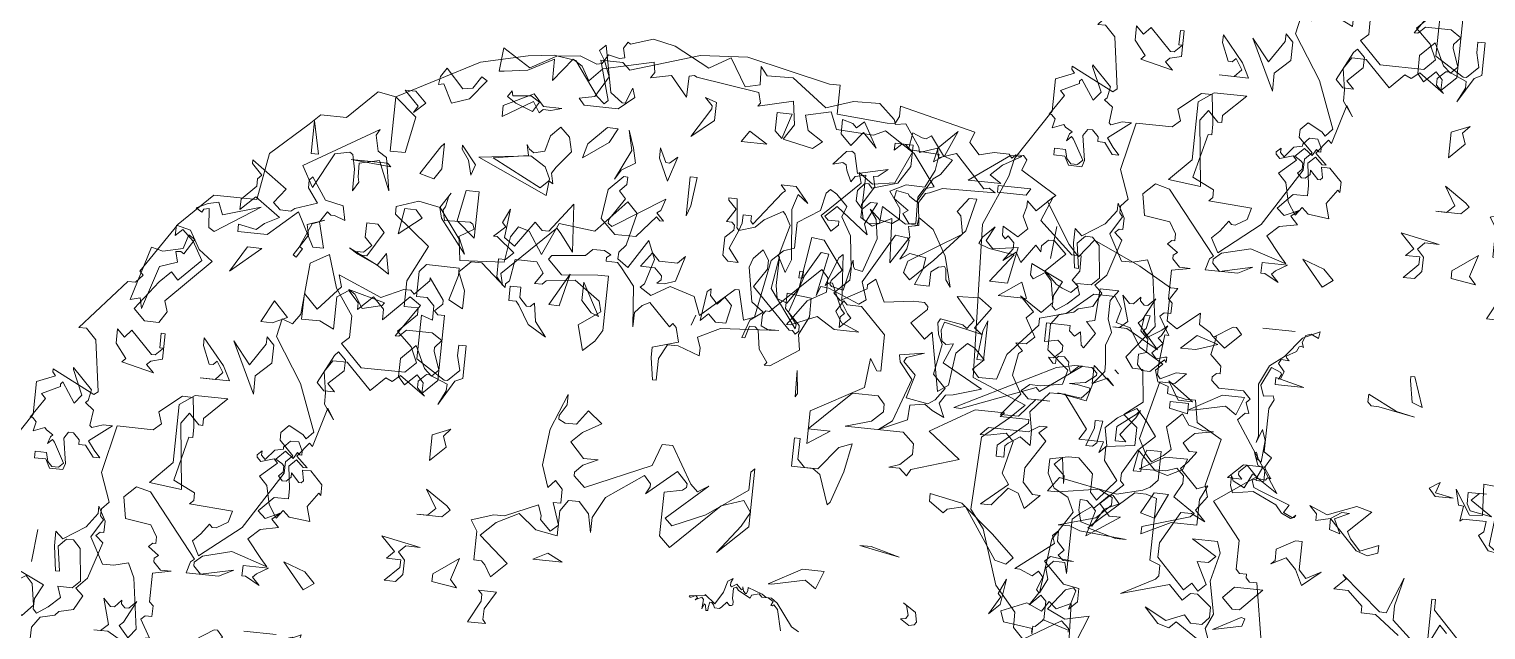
# Model space of a CAD drawing. Header units: metres. Extents: x 329311 to 330425, y 7396637 to 7397287.
# Drawn here: x 329850.777 to 329851.716, y 7397029.148 to 7397029.535 of the extents above; entities that cross this region are included whole.
import ezdxf

# ---------------------------------------------------------------- set-up
doc = ezdxf.new("R2010")
doc.units = ezdxf.units.M
doc.linetypes.add('CACHE2', pattern=[4.7625, 3.175, -1.5875])
doc.layers.get('0').update_dxf_attribs({"lineweight": 18})
doc.layers.add('ARBRE', color=251, linetype='Continuous', lineweight=13)
doc.layers.add('AXES+POTEAUX', color=6, linetype='CACHE2', lineweight=13)
doc.layers.add('VEGETAIS', color=3, linetype='Continuous')
pattern_1 = [(341.96263, (329827.33868, 7397103.38185), (0.0540704, 0.16604302), [0.127, -0.047625]), (71.96263, (329827.33868, 7397103.38185), (-0.16604302, 0.0540704), [0.127, -0.047625])]

# ---------------------------------------------------------------- blocks, each defined once
blk = doc.blocks.new('WMF26', base_point=(0, 0.001))
at = {"color": 85}
blk.add_lwpolyline([(12.424, -3.502), (12.525, -3.604), (12.525, -3.749), (12.736, -3.99), (12.911, -4.514), (13.05, -4.688), (13.02, -5.387), (12.772, -5.598), (12.635, -5.737), (13.158, -5.948), (13.223, -7.418), (13.02, -7.905), (12.984, -8.079), (12.671, -8.567), (12.671, -8.88), (12.496, -8.953), (12.525, -8.989), (12.525, -9.018), (12.111, -8.814), (12.074, -8.844), (12.147, -9.338), (12.248, -9.44), (12.321, -9.44), (11.899, -9.928), (11.827, -9.928), (11.761, -10.001), (11.797, -10.037), (11.477, -10.524), (11.165, -10.838), (10.75, -10.838), (10.678, -11.289), (10.328, -11.61), (10.226, -11.711), (9.979, -11.711), (9.703, -11.987), (9.527, -11.958), (8.756, -12.373), (8.305, -12.482), (8.058, -12.512), (7.846, -12.482), (7.607, -12.162), (7.534, -12.097), (7.498, -12.133), (7.607, -12.512), (7.395, -12.512), (7.323, -12.446), (6.661, -12.657), (6.209, -12.686), (5.402, -12.512), (5.301, -12.512), (5.301, -12.234), (4.812, -12.198), (4.74, -12.198), (4.703, -12.272), (4.703, -12.373), (3.968, -12.198), (4.005, -12.097), (3.903, -11.987), (3.764, -12.025), (3.619, -12.025), (3.59, -11.987), (3.553, -12.025), (3.481, -12.025), (3.445, -11.987), (3.481, -11.885), (3.132, -11.675), (3.204, -11.61), (2.957, -11.223), (2.854, -11.114), (2.717, -11.289), (2.258, -11.085), (1.945, -10.911), (1.873, -10.911), (1.945, -10.802), (1.945, -10.59), (1.843, -10.524), (1.633, -10.699), (1.633, -10.59), (1.523, -10.524), (1.494, -10.488), (1.458, -10.488), (1.494, -10.315), (1.385, -10.212), (1.385, -10.139), (1.422, -10.139), (1.458, -10.103), (1.458, -10.067), (1.385, -10.001), (1.145, -10.001), (1.072, -9.928), (1.108, -9.892), (1.072, -9.789), (1.108, -9.789), (1.175, -9.717), (0.724, -9.055), (0.897, -9.164), (0.934, -9.193), (1.32, -8.917), (1.036, -8.567), (1.036, -8.291), (1, -8.255), (0.934, -8.255), (0.934, -8.218), (0.897, -8.181), (0.825, -8.181), (0.724, -7.621)], dxfattribs=at)
at = {"color": 63}
for points in [[(11.998, -3.612), (11.998, -3.648), (12.071, -3.713), (12.421, -3.502)], [(12.346, -3.576), (12.346, -3.612), (12.624, -3.648), (12.66, -3.749), (12.421, -3.851), (12.274, -3.786), (12.209, -3.888), (12.136, -3.823), (11.998, -3.888), (11.962, -3.124)], [(12.071, -4.761), (12.136, -4.9), (12.274, -4.972), (12.346, -5.11), (12.346, -5.249), (12.173, -5.286), (12.071, -5.286), (11.925, -5.147), (11.925, -4.972), (11.859, -4.9), (11.685, -5.11), (11.823, -5.286), (11.823, -5.423), (11.547, -5.459), (11.547, -5.634), (11.685, -5.744), (11.511, -5.882), (11.547, -6.195), (11.648, -6.195), (11.722, -6.297), (11.474, -6.617), (11.547, -7.104), (11.612, -7.243), (11.75, -7.206), (11.859, -7.206), (11.998, -7.454), (11.895, -7.628), (11.925, -7.664), (11.925, -7.73), (11.859, -7.803), (11.962, -8.079), (11.859, -8.538), (11.511, -8.538), (11.438, -8.603), (11.474, -8.713), (11.263, -8.887), (11.161, -8.887), (11.125, -8.603), (11.125, -8.502), (11.161, -8.502), (11.263, -8.079), (11.052, -7.978), (11.052, -7.905), (11.088, -7.868), (10.673, -7.84), (10.703, -7.73), (10.812, -7.664), (10.848, -7.664), (10.877, -7.694), (10.95, -7.592), (11.023, -7.519), (10.95, -7.381), (10.564, -7.694), (10.216, -8.255), (10.216, -8.363), (10.15, -8.429), (10.288, -8.567), (10.288, -8.641), (10.216, -8.713), (10.077, -8.641), (10.04, -8.603), (9.974, -8.677), (10.15, -9.128), (10.426, -9.55), (10.389, -9.724), (10.288, -9.688), (10.216, -9.789), (10.179, -10.284), (10.004, -10.387), (9.902, -10.073), (9.728, -9.825), (9.728, -9.616), (9.801, -9.55), (9.589, -9.338), (9.167, -9.338), (9.066, -9.44), (9.131, -9.586), (9.277, -9.724), (9.102, -9.9), (9.102, -9.965), (9.24, -9.965), (9.24, -10.212), (9.066, -10.561), (9.415, -10.838), (9.415, -10.911), (9.203, -10.983), (8.993, -10.947), (8.782, -10.663), (8.752, -10.459), (8.33, -10.488), (8.294, -10.736), (8.228, -10.838), (8.12, -10.808), (7.981, -10.598), (7.843, -10.911), (7.494, -10.874), (7.21, -11.187), (7.109, -11.085), (7.181, -10.772), (7.246, -10.699), (7.246, -10.634), (7.145, -10.561), (6.969, -10.838), (6.897, -10.663), (6.969, -10.423), (7.006, -10.387), (6.897, -10.315), (6.722, -10.423), (6.482, -10.351), (6.41, -10.175), (6.097, -10.459), (6.06, -10.459), (5.987, -10.175), (5.886, -10.212), (5.784, -10.772), (5.675, -10.874), (5.572, -10.911), (5.572, -11.158), (5.362, -11.296), (5.325, -11.47), (5.289, -11.507), (5.224, -11.47), (5.114, -11.362), (5.151, -11.26), (5.049, -11.085), (5.012, -10.772), (5.012, -10.663), (5.151, -10.524), (5.085, -10.459), (4.838, -10.598), (4.838, -10.634), (4.765, -10.699), (4.663, -10.488), (4.387, -10.524), (4.277, -10.524), (4.241, -10.488), (4.241, -10.459), (4.387, -10.315), (4.241, -10.175), (4.176, -10.248), (4.066, -9.688), (3.965, -9.76), (3.929, -10.073), (3.826, -10.175), (3.753, -10.139), (3.651, -10.037), (3.753, -9.936), (3.688, -9.863), (3.514, -9.863), (3.441, -10.11), (3.164, -10.423), (3.164, -10.488), (2.916, -10.561), (2.669, -10.772), (2.465, -10.772), (2.393, -10.663), (2.429, -10.524), (2.291, -10.488), (2.182, -10.315), (1.941, -10.175), (2.007, -10.11), (1.971, -10.001), (1.869, -9.965), (1.869, -9.9), (1.694, -9.863), (1.593, -9.863), (1.556, -9.652), (1.309, -9.513), (1.418, -9.062), (1.382, -8.953), (1.484, -8.814), (1.382, -8.713), (1.52, -8.778), (1.622, -8.778), (1.796, -8.465), (1.796, -8.327), (1.52, -8.043), (1.447, -8.115), (1.382, -8.043), (1.309, -8.115), (1.418, -8.327), (1.309, -8.327), (1.243, -8.393), (1.484, -8.538), (1.243, -8.538), (1.207, -8.429), (1.273, -8.152), (1.207, -7.84), (1.273, -7.694), (1.207, -7.519)], [(1.345, -7.592), (1.556, -7.73), (1.622, -7.664), (1.731, -7.694), (1.869, -7.84), (1.658, -7.73), (1.484, -7.803), (1.418, -7.73), (1.309, -7.73), (1.243, -7.803), (1.243, -7.905), (1.382, -8.014), (1.447, -8.014), (1.52, -7.942), (1.658, -8.079), (2.117, -7.942), (1.796, -8.115), (1.768, -8.152), (1.768, -8.255), (1.869, -8.291), (1.869, -8.887), (1.971, -8.917), (2.081, -8.917), (2.465, -8.567), (2.495, -8.538), (2.219, -8.465), (2.117, -8.465), (2.568, -8.502), (2.669, -8.538), (2.779, -8.538), (2.429, -8.641), (2.291, -8.778), (2.291, -8.851), (2.429, -8.917), (2.815, -8.851), (2.916, -8.851), (2.815, -8.989), (2.255, -8.887), (2.007, -8.953), (1.941, -8.989), (1.869, -9.062), (1.869, -9.338), (2.007, -9.338), (2.044, -9.237), (2.044, -9.128), (2.117, -9.128), (2.081, -9.338), (1.941, -9.477), (2.044, -9.616), (2.146, -9.724), (2.32, -9.616), (2.429, -9.513), (2.393, -9.338), (2.465, -9.266), (2.429, -9.375), (2.669, -9.375), (2.604, -9.477), (2.844, -9.789), (2.99, -9.789), (3.164, -9.586), (3.128, -9.411), (3.128, -9.266), (3.23, -9.338), (3.339, -9.266), (3.367, -9.237), (3.367, -9.128), (3.441, -9.128), (3.441, -9.237), (3.164, -9.477), (3.164, -9.513), (3.441, -9.513), (3.404, -9.55), (3.688, -9.55), (4.103, -9.302), (3.79, -9.062), (4.241, -8.917), (4.277, -8.851), (4.35, -8.917), (4.452, -8.917), (4.35, -8.953), (4.241, -9.062), (4.241, -9.164), (4.35, -9.266), (4.911, -9.266), (4.663, -9.338), (4.561, -9.44), (4.561, -9.513), (4.627, -9.586), (4.874, -9.586), (5.26, -9.201), (5.049, -9.201), (5.26, -9.062), (5.26, -9.375), (4.765, -9.652), (4.737, -9.936), (4.663, -9.825), (4.627, -9.825), (4.627, -10.175), (4.874, -10.423), (5.012, -10.423), (5.049, -10.459), (5.114, -10.351), (5.049, -10.248), (4.874, -10.175), (5.114, -10.175), (5.289, -10.284), (5.536, -10.175), (5.572, -10.175), (5.398, -10.423), (5.224, -10.524), (5.224, -10.663), (5.289, -10.736), (5.748, -10.284), (5.784, -10.284), (5.813, -10.248), (5.813, -10.139), (5.748, -10.11), (5.639, -10.11), (6.199, -10.073), (6.41, -9.965), (6.373, -9.863), (6.373, -9.789), (6.585, -9.863), (6.686, -9.863), (6.759, -9.724), (6.759, -9.513), (6.795, -9.513), (6.831, -9.724), (6.831, -9.825), (6.585, -9.9), (6.621, -10.037), (6.657, -10.073), (6.686, -10.037), (6.897, -10.248), (6.969, -10.212), (7.035, -10.139), (7.035, -10.001), (7.072, -10.387), (7.21, -10.561), (7.246, -10.598), (7.356, -10.598), (7.356, -10.634), (7.319, -10.663), (7.384, -10.699), (7.494, -10.699), (7.56, -10.634), (7.879, -10.598), (7.909, -10.561), (7.77, -10.423), (7.421, -10.459), (7.319, -10.459), (7.319, -9.936), (7.384, -9.825), (7.494, -9.724), (7.56, -9.965), (7.356, -10.11), (7.384, -10.212), (7.632, -10.387), (7.909, -10.351), (7.945, -10.315), (8.017, -10.315), (7.945, -10.423), (8.017, -10.524), (8.228, -10.524), (8.258, -10.315), (8.294, -10.284), (8.294, -10.248), (8.542, -10.459), (8.643, -10.459), (8.752, -10.351), (8.679, -10.175), (8.679, -10.001), (8.819, -10.073), (8.752, -10.315), (8.752, -10.387), (9.066, -10.387), (9.131, -10.315), (9.131, -10.073), (9.029, -10.073), (8.956, -10.001), (8.956, -9.863), (9.066, -9.9), (9.066, -9.477), (8.782, -9.302), (8.752, -9.302), (8.643, -9.411), (8.679, -9.55), (8.679, -9.652), (8.607, -9.652), (8.607, -9.338), (8.679, -9.302), (8.819, -9.062), (8.752, -9.201), (8.752, -9.266), (8.927, -9.338), (8.956, -9.338), (9.029, -9.266), (9.029, -9.201), (8.956, -9.128), (9.203, -9.302), (9.277, -9.237), (9.342, -9.266), (9.48, -9.128), (9.728, -9.375), (9.866, -9.375), (9.938, -9.266), (9.902, -9.062), (9.902, -8.953), (9.801, -8.814), (9.866, -8.917), (9.974, -8.538), (10.004, -8.567), (10.113, -8.429), (10.004, -8.327), (10.04, -8.327), (10.113, -8.393), (10.179, -8.327), (10.15, -8.115), (10.15, -8.014), (10.288, -8.014), (10.426, -7.868), (10.353, -7.803), (10.216, -7.868), (10.288, -7.803), (10.216, -7.73), (10.389, -7.694), (10.499, -7.592), (10.353, -7.418), (10.288, -7.344), (10.637, -7.454), (10.913, -7.381), (10.986, -7.315), (10.986, -7.279), (10.913, -7.206), (10.601, -7.279), (10.739, -7.206), (11.052, -7.206), (11.023, -7.315), (10.986, -7.344), (11.474, -7.942), (11.612, -7.978), (11.722, -7.868), (11.685, -7.664), (11.438, -7.628), (11.372, -7.519), (11.372, -7.454), (11.401, -7.454), (11.438, -7.418), (11.335, -7.344), (11.372, -7.315), (11.372, -7.279), (11.299, -7.206), (11.197, -7.206), (11.372, -7.17), (11.372, -6.893), (11.335, -6.857), (11.335, -6.755), (11.401, -6.755), (11.438, -6.719), (11.335, -6.545), (11.372, -6.545), (11.401, -6.268), (11.401, -6.158), (11.372, -6.122), (11.227, -6.195), (11.125, -6.195), (11.227, -6.093), (11.372, -6.093), (11.511, -5.533), (11.438, -5.394), (11.372, -5.322), (11.263, -5.394), (11.197, -5.459), (11.263, -5.671), (11.125, -5.809), (11.052, -5.707), (10.913, -5.671), (10.812, -5.671), (10.986, -5.634), (11.088, -5.533), (11.023, -5.459), (10.95, -5.459), (11.023, -5.358), (11.088, -5.286), (10.913, -5.11), (10.812, -5.147), (10.877, -5.009), (10.877, -4.761), (11.125, -4.761), (11.401, -4.623), (11.401, -4.695), (10.95, -4.835), (10.913, -4.871), (11.125, -5.009), (11.052, -5.147), (11.052, -5.219), (11.125, -5.286), (11.227, -5.249), (11.335, -5.249), (11.511, -5.423), (11.648, -5.183), (11.648, -5.11), (11.612, -5.074), (11.823, -4.871), (11.722, -4.761), (11.612, -4.761), (11.925, -4.55), (11.859, -4.797), (11.895, -4.835), (11.998, -4.761), (12.071, -4.695), (12.071, -4.172), (12.099, -4.274), (12.209, -4.274), (12.274, -4.201), (12.245, -4.099), (12.31, -3.96), (12.245, -4.485), (12.071, -4.761), (12.071, -4.761)], [(5.845, -7.629), (5.836, -7.619), (5.786, -7.65), (5.736, -7.6), (5.725, -7.608), (5.725, -7.629), (5.715, -7.589), (5.694, -7.569), (5.686, -7.569), (5.675, -7.6), (5.675, -7.629), (5.534, -7.579), (5.492, -7.55), (5.442, -7.55), (5.384, -7.508), (5.222, -7.298), (5.151, -7.256)], [(5.323, -7.248), (5.373, -7.449), (5.413, -7.489), (5.423, -7.478), (5.442, -7.478), (5.423, -7.519), (5.473, -7.55), (5.534, -7.55), (5.564, -7.579), (5.636, -7.558), (5.644, -7.528), (5.765, -7.589), (5.786, -7.619), (5.815, -7.608), (5.815, -7.508), (5.805, -7.478), (5.805, -7.449), (5.815, -7.439), (5.836, -7.439), (5.865, -7.468), (5.906, -7.418), (5.926, -7.399), (5.976, -7.399), (5.987, -7.428), (6.006, -7.449), (6.027, -7.449), (6.037, -7.399), (6.037, -7.368), (6.056, -7.368), (6.066, -7.418), (6.077, -7.428), (6.097, -7.378), (6.088, -7.468), (6.107, -7.489), (6.167, -7.458), (6.147, -7.478), (6.167, -7.5), (6.208, -7.478), (6.218, -7.478), (6.228, -7.489), (6.077, -7.508), (6.077, -7.519), (5.976, -7.439), (5.906, -7.558), (5.876, -7.669), (5.826, -7.7), (5.845, -7.658), (5.845, -7.629), (5.845, -7.629)], [(4.177, -7.636), (4.054, -7.558), (4.034, -7.467), (4.053, -7.437), (4.103, -7.426), (4.189, -7.481), (4.139, -7.491), (4.12, -7.523), (4.145, -7.616), (4.177, -7.636), (4.177, -7.636)], [(0.927, -7.754), (1.204, -7.693), (0.941, -7.835), (0.906, -7.825), (0.927, -7.754), (0.927, -7.754)], [(3.349, -8.135), (3.681, -8.618), (3.855, -8.575), (3.889, -8.537), (4.032, -8.634), (4.034, -8.707), (3.719, -8.646), (3.396, -8.381), (3.176, -8.178), (3.239, -8.11), (3.349, -8.135), (3.349, -8.135)], [(2.954, -10.037), (2.779, -10.073), (2.706, -10.073), (3.092, -9.789), (3.128, -9.825), (3.826, -9.55), (3.893, -9.55), (2.954, -10.037), (2.954, -10.037)], [(1.833, -9.825), (1.658, -9.825), (1.658, -9.724), (1.833, -9.76), (1.833, -9.825), (1.833, -9.825)], [(2.356, -10.037), (2.393, -10.073), (2.356, -10.037), (2.356, -10.037)], [(4.424, -12.086), (4.377, -12.121), (4.244, -11.943), (4.154, -11.909), (4.254, -11.762), (4.32, -11.713), (4.454, -11.475), (4.526, -11.522), (4.543, -11.545), (4.657, -11.563), (4.672, -11.485), (4.525, -11.386), (4.572, -11.35), (4.505, -11.262), (4.425, -11.251), (4.417, -11.328), (4.269, -11.228), (4.126, -10.986), (4.047, -10.696), (4.096, -10.762), (4.106, -10.863), (4.123, -10.886), (4.179, -10.874), (4.249, -10.822), (4.248, -10.683), (4.39, -10.687), (4.327, -10.836), (4.31, -10.951), (4.468, -10.977), (4.556, -10.911), (4.499, -11.019), (4.487, -11.101), (4.504, -11.124), (4.623, -11.137), (4.892, -10.66), (4.838, -10.491), (4.904, -10.442), (5.206, -10.565), (5.284, -10.572), (5.318, -10.482), (5.238, -10.89), (5.315, -10.897), (5.45, -10.659), (5.565, -10.296), (5.481, -10.184), (5.487, -10.144), (5.756, -10.503), (5.706, -10.817), (5.709, -10.538), (5.689, -10.415), (5.59, -10.38), (5.49, -10.527), (5.417, -11.032), (5.298, -11.019), (5.096, -10.749), (5.191, -10.641), (5.2, -10.605), (5.182, -10.582), (5.065, -10.561), (5.001, -10.855), (4.99, -10.792), (4.976, -10.773), (4.9, -10.757), (4.794, -11.083), (4.821, -11.266), (4.89, -11.359), (4.784, -11.265), (4.666, -11.244), (4.601, -11.293), (4.606, -11.397), (4.721, -11.551), (4.569, -11.629), (4.391, -11.624), (4.308, -11.795), (4.285, -11.95), (4.582, -11.968), (4.558, -12.131), (4.464, -12.092), (4.424, -12.086), (4.424, -12.086)], [(6.482, -10.073), (6.446, -10.175), (6.482, -10.073), (6.482, -10.073)], [(5.464, -10.634), (5.5, -10.634), (5.5, -10.699), (5.464, -10.699), (5.464, -10.634), (5.464, -10.634)]]:
    blk.add_lwpolyline(points, dxfattribs=at)
at = {"color": 106}
for points in [[(12.342, -3.561), (12.342, -3.635), (12.317, -3.635), (12.243, -3.708), (12.243, -3.887), (12.295, -3.94), (12.396, -3.834), (12.317, -3.96), (12.342, -3.987), (12.295, -4.113), (12.342, -4.166), (12.396, -4.113), (12.522, -4.166), (12.57, -4.166), (12.217, -4.445), (12.243, -4.518), (12.191, -4.571), (12.191, -4.466), (12.117, -4.392), (12.169, -4.339), (12.117, -4.292), (12.017, -4.292), (12.243, -4.318), (12.295, -4.266), (12.091, -4.066), (11.939, -4.04), (11.939, -3.913), (12.017, -3.834), (11.965, -4.014), (11.991, -4.04), (12.065, -4.014), (12.217, -3.814), (12.043, -3.735), (11.812, -3.787), (12.017, -3.256)], [(8.385, -3.978), (8.458, -4.052), (8.596, -3.767)], [(8.844, -3.913), (9.084, -4.089), (9.221, -4.089), (9.221, -4.154), (9.368, -4.292), (9.505, -4.292), (9.397, -4.401), (9.433, -4.438), (9.047, -4.117), (8.982, -4.117), (8.844, -4.466), (8.909, -4.19), (8.909, -4.052), (8.632, -3.805)], [(8.56, -3.913), (8.56, -4.292), (8.524, -4.292), (8.524, -4.19), (8.283, -3.942)], [(9.993, -4.54), (10.132, -4.466), (10.095, -4.503), (10.095, -4.612), (9.92, -4.713), (9.855, -4.713), (9.855, -4.438), (9.783, -4.364), (9.644, -4.438), (9.819, -4.292), (9.891, -4.438), (9.993, -4.54), (9.993, -4.54)], [(9.607, -4.961), (9.746, -4.925), (9.746, -4.99), (9.819, -5.063), (9.644, -4.99), (9.368, -5.1), (9.221, -5.063), (9.433, -4.853), (9.397, -4.786), (9.295, -4.677), (9.12, -4.75), (9.12, -4.677), (9.221, -4.641), (9.331, -4.677), (9.607, -4.961), (9.607, -4.961)], [(12.016, -4.786), (12.016, -4.889), (11.951, -4.889), (11.877, -4.823), (11.74, -4.961), (11.703, -4.961), (11.638, -4.889), (11.776, -4.823), (11.877, -4.648), (11.987, -4.677), (12.016, -4.786), (12.016, -4.786)], [(12.714, -4.925), (12.86, -4.75), (12.962, -4.75), (12.714, -4.961), (12.787, -5.063), (12.714, -5.376), (12.787, -5.449), (12.962, -5.412), (13.035, -5.412), (12.962, -5.485), (12.576, -5.485), (12.475, -5.551), (12.402, -5.551), (12.475, -5.485), (12.402, -5.412), (12.576, -5.136), (12.576, -4.998), (12.475, -4.889), (12.402, -4.889), (12.54, -4.75), (12.612, -4.889), (12.714, -4.925), (12.714, -4.925)], [(8.18, -4.945), (8.13, -4.986), (8.12, -5.088), (8.343, -5.086), (8.371, -5.063), (8.35, -5.21), (8.401, -5.216), (8.437, -5.365), (8.285, -5.132), (8.161, -5.139), (8.18, -5.441), (8.078, -5.431), (8.027, -5.472), (8.042, -5.825), (7.725, -5.492), (7.943, -5.54), (7.994, -5.546), (8.066, -4.861), (7.975, -4.793), (8.071, -4.809), (8.18, -4.945), (8.18, -4.945)], [(9.607, -4.961), (9.505, -5.027), (9.433, -5.027), (9.571, -4.961), (9.505, -4.823), (9.607, -4.853), (9.607, -4.961), (9.607, -4.961)], [(11.317, -5.027), (11.179, -5.027), (11.288, -4.786), (11.426, -4.823), (11.317, -5.027), (11.317, -5.027)], [(10.21, -6.459), (10.342, -6.354), (10.428, -6.168), (10.378, -5.675), (10.394, -5.609), (10.347, -5.742), (10.31, -5.64), (10.327, -5.427), (10.38, -5.464), (10.362, -5.47), (10.38, -5.519), (10.398, -5.512), (10.356, -5.397), (10.308, -5.375), (10.35, -5.285), (10.397, -5.306), (10.461, -5.167), (10.575, -5.221), (10.594, -5.27), (10.595, -5.174), (10.57, -5.108), (10.372, -5.141), (10.143, -5.035), (10.08, -4.962), (9.989, -4.92), (9.955, -4.933), (9.943, -4.957), (9.972, -4.927), (10.063, -4.969), (10.016, -5.045), (10.301, -5.151), (10.371, -5.18), (10.395, -5.247), (10.343, -5.267), (10.265, -5.26), (10.253, -5.28), (10.235, -5.287), (10.217, -5.278), (10.29, -5.381), (10.231, -5.478), (10.309, -5.529), (10.307, -5.947), (10.265, -6.037), (10.278, -6.072), (10.368, -6.059), (10.405, -6.161), (10.322, -6.342), (10.227, -6.302), (10.221, -6.284), (10.243, -6.237), (10.226, -6.243), (10.196, -6.313), (10.259, -6.386), (10.238, -6.428), (10.161, -6.421), (10.186, -6.447), (10.193, -6.465), (10.1, -6.519), (10.078, -6.567), (10.061, -6.573), (10.037, -6.563), (10.054, -6.611), (10.025, -6.681), (9.976, -6.699), (9.904, -6.666), (9.892, -6.731), (10.054, -6.652), (10.21, -6.459), (10.21, -6.459)], [(12.3, -5.201), (12.227, -5.275), (12.191, -5.027), (12.191, -5.1), (12.3, -5.201), (12.3, -5.201)], [(8.32, -5.237), (8.32, -5.347), (8.145, -5.347), (8.21, -5.347), (8.283, -5.275), (8.073, -5.136), (8.283, -5.172), (8.32, -5.237), (8.32, -5.237)], [(8.698, -5.347), (8.596, -5.412), (8.632, -5.311), (8.458, -5.275), (8.632, -5.275), (8.698, -5.347), (8.698, -5.347)], [(11.951, -5.587), (11.951, -5.659), (11.877, -5.659), (11.913, -5.449), (11.951, -5.412), (12.016, -5.412), (11.951, -5.587), (11.951, -5.587)], [(11.74, -5.623), (11.565, -5.762), (11.529, -5.799), (11.565, -5.725), (11.703, -5.551), (11.638, -5.485), (11.74, -5.485), (11.74, -5.623), (11.74, -5.623)], [(12.686, -5.835), (12.787, -6.009), (12.751, -6.22), (12.714, -6.25), (12.787, -6.322), (12.686, -6.322), (12.612, -6.395), (12.714, -6.57), (12.649, -6.635), (12.787, -6.773), (12.576, -6.635), (12.475, -6.744), (12.511, -6.949), (12.576, -7.021), (12.686, -6.949), (12.714, -6.985), (12.714, -7.094), (12.402, -6.949), (12.475, -6.81), (12.475, -6.708), (12.439, -6.671), (12.336, -6.744), (12.227, -6.846), (12.263, -6.949), (12.125, -6.949), (12.053, -7.021), (12.089, -7.333), (12.161, -7.407), (12.227, -7.407), (12.3, -7.333), (12.263, -7.094), (12.3, -7.094), (12.336, -7.333), (12.336, -7.472), (12.263, -7.407), (12.053, -7.545), (11.951, -7.683), (11.951, -7.756), (11.877, -7.617), (11.877, -7.509), (11.913, -7.509), (11.951, -7.472), (11.877, -7.407), (11.987, -7.057), (12.089, -6.949), (12.016, -6.882), (12.089, -6.744), (12.227, -6.708), (12.263, -6.671), (12.402, -6.635), (12.475, -6.534), (12.475, -6.286), (12.263, -6.111), (12.3, -5.972), (12.511, -5.936), (12.612, -5.936), (12.686, -5.871), (12.612, -5.799), (12.402, -5.799), (12.54, -5.799), (12.686, -5.623), (12.86, -5.623), (12.686, -5.835), (12.686, -5.835)], [(9.331, -6.074), (9.368, -6.111), (9.368, -6.184), (9.084, -6.046), (8.909, -6.009), (9.259, -6.074), (9.331, -6.074), (9.331, -6.074)], [(11.288, -6.111), (11.041, -5.936), (11.179, -5.936), (11.288, -6.111), (11.288, -6.111)], [(12.016, -6.009), (12.016, -6.184), (11.812, -6.009), (11.877, -6.074), (12.016, -6.009), (12.016, -6.009)], [(8.982, -6.358), (8.982, -6.395), (8.945, -6.395), (8.844, -6.111), (8.945, -6.148), (8.982, -6.358), (8.982, -6.358)], [(13.142, -6.124), (13.112, -6.4), (13.076, -6.502), (13.076, -6.124), (13.142, -6.124), (13.142, -6.124)], [(10.27, -6.25), (9.993, -6.184), (10.27, -6.184), (10.27, -6.25), (10.27, -6.25)], [(11.877, -6.57), (11.812, -6.57), (11.74, -6.635), (11.812, -6.882), (11.74, -6.81), (11.703, -6.81), (11.638, -6.882), (11.638, -6.846), (11.601, -6.81), (11.565, -6.81), (11.493, -6.882), (11.601, -6.671), (11.638, -6.635), (11.426, -6.395), (11.74, -6.57), (11.877, -6.57), (11.877, -6.57)], [(10.729, -6.689), (10.697, -6.689), (10.642, -6.627), (10.79, -6.478), (10.907, -6.572), (10.729, -6.689), (10.729, -6.689)], [(10.132, -6.708), (10.444, -6.708), (10.132, -6.708), (10.132, -6.708)], [(12.89, -7.159), (13.136, -7.195), (13.238, -7.232), (13.209, -7.297), (13.1, -7.407), (13.173, -7.268), (13.1, -7.195), (12.86, -7.232), (12.926, -6.882), (13.1, -6.882), (12.89, -7.159), (12.89, -7.159)], [(8.21, -7.232), (8.21, -7.297), (8.246, -7.333), (8.073, -7.333), (8.174, -7.159), (8.174, -7.057), (8.145, -7.021), (8.32, -7.021), (8.21, -7.232), (8.21, -7.232)], [(9.92, -7.333), (9.819, -7.232), (9.92, -7.159), (10.132, -7.407), (9.92, -7.333), (9.92, -7.333)], [(10.517, -7.232), (10.517, -7.333), (10.27, -7.333), (10.379, -7.268), (10.415, -7.232), (10.342, -7.159), (10.481, -7.232), (10.517, -7.232), (10.517, -7.232)], [(12.54, -7.159), (12.511, -7.472), (12.54, -7.159), (12.54, -7.159)], [(8.698, -7.443), (8.458, -7.617), (8.524, -7.407), (8.458, -7.333), (8.698, -7.37), (8.698, -7.443), (8.698, -7.443)], [(9.018, -7.472), (9.018, -7.545), (9.156, -7.545), (9.084, -7.617), (9.221, -7.756), (8.844, -7.683), (8.982, -7.683), (9.047, -7.617), (8.982, -7.545), (8.982, -7.407), (9.047, -7.333), (9.156, -7.333), (9.018, -7.472), (9.018, -7.472)], [(2.586, -7.545), (2.833, -7.617), (2.586, -7.545), (2.586, -7.545)], [(8.246, -7.617), (8.32, -7.617), (8.32, -7.894), (8.385, -7.996), (8.174, -8.068), (8.073, -8.068), (7.759, -8.208), (7.723, -8.105), (7.723, -8.068), (7.621, -7.967), (7.548, -8.032), (7.621, -8.244), (7.548, -8.244), (7.548, -8.381), (7.621, -8.455), (7.686, -8.381), (7.759, -8.592), (7.723, -8.942), (7.585, -9.291), (7.585, -9.19), (7.65, -9.08), (7.65, -9.044), (7.585, -9.014), (7.476, -9.014), (7.374, -9.153), (7.235, -9.044), (7.41, -8.942), (7.512, -8.84), (7.374, -8.695), (7.235, -8.695), (7.374, -8.629), (7.447, -8.556), (7.447, -8.52), (7.337, -8.418), (6.712, -8.695), (6.639, -8.906), (6.537, -8.906), (6.326, -8.556), (6.253, -8.491), (6.152, -8.556), (6.537, -8.208), (6.464, -8.141), (6.152, -8.28), (5.766, -8.556), (5.766, -8.731), (5.729, -8.767), (5.729, -8.208), (6.013, -7.93), (5.802, -8.208), (5.729, -8.345), (5.802, -8.455), (6.013, -8.381), (6.464, -7.93), (6.573, -8.032), (6.573, -8.455), (6.399, -8.491), (6.362, -8.52), (6.362, -8.556), (6.464, -8.665), (6.748, -8.418), (6.712, -8.491), (6.712, -8.52), (6.777, -8.592), (7.127, -8.345), (7.235, -8.141), (7.235, -7.996), (7.272, -8.171), (7.374, -8.28), (7.476, -8.28), (7.548, -8.171), (7.548, -7.93), (7.759, -7.967), (7.934, -8.105), (8.145, -7.996), (8.283, -7.858), (7.999, -7.617), (8.145, -7.472), (8.21, -7.581), (8.246, -7.617), (8.246, -7.617)], [(3.284, -7.822), (3.219, -7.967), (3.255, -7.719), (3.357, -7.617), (3.255, -7.793), (3.284, -7.822), (3.284, -7.822)], [(5.453, -7.683), (5.489, -7.683), (5.176, -7.858), (4.965, -7.858), (5.03, -7.683), (5.139, -7.756), (5.453, -7.683), (5.453, -7.683)], [(7.621, -7.756), (7.476, -7.683), (7.759, -7.683), (7.621, -7.756), (7.621, -7.756)], [(10.189, -7.898), (10.248, -7.818), (10.328, -7.94), (10.37, -8.12), (10.45, -8.201), (10.29, -8.344), (10.328, -8.381), (10.45, -8.344), (10.492, -8.381), (10.492, -8.403), (10.45, -8.445), (10.45, -8.403), (10.412, -8.365), (10.328, -8.465), (10.248, -8.483), (10.248, -8.503), (10.189, -8.567), (10.109, -8.567), (10.067, -8.483), (10.067, -8.445), (10.087, -8.445), (10.109, -8.465), (10.147, -8.403), (10.227, -8.465), (10.311, -8.381), (10.248, -8.344), (10.227, -8.323), (10.227, -8.264), (10.269, -8.222), (10.227, -8.18), (10.189, -8.18), (10.147, -8.222), (10.147, -8.264), (10.067, -8.18), (10.045, -8.18), (10.025, -8.201), (10.045, -8.302), (9.965, -8.302), (9.844, -8.18), (9.844, -8.078), (9.865, -8.1), (9.965, -7.961), (9.923, -7.818), (10.125, -7.84), (10.189, -7.898), (10.189, -7.898)], [(13.112, -7.805), (12.798, -7.805), (12.836, -7.739), (13.112, -7.739), (13.112, -7.805), (13.112, -7.805)], [(1.139, -8.009), (1.036, -8.118), (0.76, -8.118), (0.963, -7.907), (1.036, -7.907), (1.139, -8.009), (1.139, -8.009)], [(4.652, -8.141), (4.266, -8.068), (4.543, -8.141), (4.652, -8.141), (4.652, -8.141)], [(8.808, -7.996), (8.734, -8.068), (8.844, -8.244), (8.632, -8.105), (8.596, -8.068), (8.669, -7.996), (8.909, -7.996), (8.808, -7.996), (8.808, -7.996)], [(11.288, -8.244), (11.288, -8.804), (11.143, -8.906), (10.83, -8.906), (11.041, -8.695), (11.041, -8.629), (11.078, -8.629), (11.179, -8.731), (11.252, -8.629), (11.179, -7.996), (11.493, -8.032), (11.288, -8.244), (11.288, -8.244)], [(12.506, -8.152), (12.613, -8.152), (12.613, -8.215), (12.506, -8.215), (12.484, -8.129), (12.439, -8.085), (12.375, -8.085), (12.331, -8.129), (12.439, -8.322), (12.461, -8.344), (12.506, -8.3), (12.484, -8.367), (12.461, -8.39), (12.528, -8.429), (12.546, -8.451), (12.653, -8.407), (12.635, -8.497), (12.675, -8.536), (12.698, -8.536), (12.568, -8.729), (12.613, -8.773), (12.439, -8.858), (12.439, -8.881), (12.421, -8.903), (12.291, -8.712), (12.224, -8.796), (12.331, -9.033), (12.331, -9.051), (12.139, -8.858), (12.161, -8.751), (12.184, -8.729), (12.099, -8.666), (12.117, -8.514), (12.099, -8.497), (11.992, -8.536), (11.902, -8.536), (12.117, -8.367), (12.054, -8.283), (11.992, -8.215), (12.054, -8.215), (12.139, -8.322), (12.206, -8.322), (12.206, -8.367), (12.268, -8.429), (12.314, -8.429), (12.353, -8.367), (12.314, -8.129), (12.331, -8.067), (12.461, -8.067), (12.506, -8.152), (12.506, -8.152)], [(5.177, -8.829), (5.382, -8.829), (5.382, -9.103), (5.329, -9.103), (5.329, -8.903), (5.256, -8.829), (5.129, -8.829), (4.951, -9.056), (4.825, -9.103), (4.877, -8.829), (4.977, -8.524), (5.003, -8.497), (5.103, -8.777), (5.177, -8.829), (5.177, -8.829)], [(8.669, -8.84), (8.734, -8.767), (8.698, -8.665), (8.844, -8.52), (8.844, -8.767), (8.669, -8.84), (8.669, -8.84)], [(9.993, -9.153), (9.855, -9.429), (9.819, -9.466), (9.746, -9.393), (9.746, -9.291), (9.891, -9.153), (9.819, -9.08), (9.92, -9.08), (9.993, -9.153), (9.993, -9.153)], [(10.655, -9.255), (10.517, -9.466), (10.517, -9.539), (10.444, -9.466), (10.444, -9.291), (10.59, -9.153), (10.59, -8.978), (10.83, -9.466), (10.655, -9.255), (10.655, -9.255)], [(10.968, -9.08), (10.902, -9.153), (10.968, -9.255), (11.004, -9.219), (11.041, -9.219), (11.114, -9.393), (11.114, -9.466), (10.902, -9.219), (10.83, -9.08), (11.114, -9.08), (10.968, -9.08), (10.968, -9.08)], [(11.841, -9.19), (11.951, -9.327), (11.951, -9.466), (11.877, -9.393), (11.812, -9.466), (11.601, -9.255), (11.565, -9.255), (11.493, -9.327), (11.529, -9.327), (11.529, -9.466), (11.493, -9.466), (11.493, -9.219), (11.601, -9.19), (11.638, -9.153), (11.565, -9.08), (11.877, -9.153), (11.841, -9.19), (11.841, -9.19)], [(0.934, -9.193), (1.036, -9.294), (1.108, -9.222), (1.108, -9.193), (1.072, -9.157), (1.211, -9.157), (1.072, -9.294), (0.861, -9.294), (0.861, -9.157), (0.934, -9.157), (0.934, -9.193), (0.934, -9.193)], [(2.062, -9.153), (1.822, -9.291), (1.611, -9.291), (1.647, -9.19), (1.786, -9.117), (1.923, -9.153), (2.062, -9.153), (2.062, -9.153)], [(9.047, -9.327), (9.156, -9.219), (9.221, -9.291), (9.221, -9.466), (9.084, -9.604), (8.982, -9.393), (8.909, -9.327), (8.844, -9.393), (8.909, -9.568), (8.909, -9.604), (8.844, -9.677), (8.945, -9.742), (9.192, -9.742), (9.259, -9.677), (9.295, -9.677), (9.084, -9.99), (9.192, -10.063), (9.433, -9.815), (9.433, -9.918), (9.542, -10.026), (9.68, -9.888), (9.68, -9.954), (9.783, -10.063), (9.891, -9.99), (9.891, -9.677), (10.03, -9.742), (10.204, -9.742), (10.204, -9.99), (10.066, -9.851), (9.855, -10.091), (9.891, -10.201), (9.469, -10.026), (9.259, -10.128), (9.192, -10.128), (9.156, -10.091), (9.018, -10.237), (9.018, -10.266), (8.873, -10.063), (8.873, -10.026), (8.945, -9.954), (8.909, -9.918), (8.844, -9.918), (8.844, -9.291), (8.982, -9.153), (8.982, -9.255), (9.047, -9.327), (9.047, -9.327)], [(3.633, -10.533), (3.775, -10.331), (3.699, -10.277), (4.067, -10.355), (4.091, -10.276), (4.074, -10.175), (4.032, -10.146), (3.96, -10.159), (4.038, -9.968), (3.646, -9.755), (3.912, -9.672), (3.984, -9.66), (4.036, -9.577), (3.977, -9.446), (4.097, -9.5), (4.173, -9.554), (4.316, -9.528), (4.322, -9.387), (4.588, -9.267), (4.464, -9.362), (4.322, -9.778), (4.452, -9.933), (4.464, -9.998), (4.227, -10.039), (4.394, -9.98), (4.417, -9.94), (4.293, -9.82), (4.357, -9.595), (4.144, -9.559), (4.078, -9.606), (3.996, -9.724), (4.121, -9.85), (4.067, -10.14), (4.113, -10.235), (4.131, -10.343), (4.109, -10.384), (3.889, -10.348), (3.847, -10.319), (3.787, -10.403), (3.973, -10.614), (3.759, -10.622), (3.633, -10.533), (3.633, -10.533)], [(5.417, -9.495), (5.424, -9.747), (5.398, -9.527), (5.417, -9.495), (5.417, -9.495)], [(11.812, -9.677), (11.601, -9.954), (11.493, -10.063), (11.426, -9.99), (11.216, -10.201), (11.317, -10.376), (11.426, -10.478), (11.493, -10.412), (11.493, -10.514), (11.354, -10.478), (11.252, -10.302), (11.114, -10.201), (11.529, -9.779), (11.493, -9.677), (11.565, -9.568), (11.703, -9.568), (11.812, -9.677), (11.812, -9.677)], [(1.616, -9.763), (1.652, -9.763), (1.34, -9.938), (1.128, -9.938), (1.194, -9.763), (1.303, -9.835), (1.616, -9.763), (1.616, -9.763)], [(2.688, -9.768), (2.615, -9.846), (2.615, -9.872), (2.74, -9.895), (2.814, -9.895), (2.662, -9.921), (2.562, -9.999), (2.562, -10.021), (2.615, -10.072), (2.74, -10.072), (2.814, -9.999), (2.84, -10.072), (2.84, -10.099), (2.887, -10.147), (2.941, -10.147), (2.967, -10.125), (2.967, -10.072), (2.993, -10.072), (3.041, -10.125), (2.993, -10.125), (2.914, -10.198), (2.914, -10.251), (2.967, -10.298), (3.093, -10.273), (3.093, -10.451), (2.866, -10.451), (2.866, -10.399), (2.814, -10.352), (2.761, -10.399), (2.74, -10.273), (2.714, -10.251), (2.615, -10.399), (2.714, -10.504), (2.635, -10.524), (2.615, -10.83), (2.435, -10.83), (2.509, -10.73), (2.509, -10.551), (2.462, -10.425), (2.509, -10.298), (2.489, -10.125), (2.489, -10.046), (2.589, -9.921), (2.635, -9.746), (2.914, -9.794), (2.688, -9.768), (2.688, -9.768)], [(5.721, -9.795), (5.808, -9.913), (5.838, -10.092), (5.869, -10.123), (5.925, -10.123), (5.956, -10.006), (5.986, -10.006), (5.925, -10.179), (5.808, -10.271), (5.925, -10.358), (5.986, -10.686), (5.956, -10.773), (5.869, -10.865), (5.808, -10.773), (5.808, -10.686), (5.925, -10.506), (5.541, -10.123), (5.51, -10.123), (5.479, -10.092), (5.449, -10.123), (5.449, -10.179), (5.597, -10.328), (5.597, -10.476), (5.362, -10.451), (5.362, -10.271), (5.449, -10.092), (5.424, -9.944), (5.69, -9.764), (5.746, -9.764), (5.721, -9.795), (5.721, -9.795)], [(10.481, -9.888), (10.342, -9.742), (10.481, -9.677), (10.59, -9.677), (10.481, -9.888), (10.481, -9.888)], [(11.394, -10.246), (11.425, -10.266), (11.471, -10.26), (11.447, -10.16), (11.614, -10.1), (11.742, -9.684), (11.766, -9.783), (11.86, -9.756), (11.708, -10.278), (11.596, -10.252), (11.406, -10.296), (11.364, -10.434), (11.302, -10.396), (11.394, -10.246), (11.394, -10.246)], [(8.145, -10.091), (8.174, -10.128), (8.246, -10.128), (8.246, -10.266), (8.145, -10.266), (8.145, -10.165), (8.073, -10.091), (8.036, -10.091), (7.999, -10.128), (7.971, -9.954), (7.861, -9.815), (8.036, -9.918), (8.145, -10.091), (8.145, -10.091)], [(9.638, -9.905), (9.722, -10.034), (9.783, -10.072), (9.429, -9.981), (9.448, -9.951), (9.638, -9.905), (9.638, -9.905)], [(7.548, -10.201), (7.548, -10.376), (7.374, -10.063), (7.447, -10.091), (7.548, -10.201), (7.548, -10.201)], [(2.184, -10.144), (2.184, -10.244), (2.111, -10.27), (2.111, -10.397), (2.184, -10.471), (2.163, -10.622), (2.111, -10.622), (2.137, -10.496), (2.163, -10.471), (2.111, -10.418), (1.984, -10.496), (1.931, -10.544), (1.984, -10.445), (2.011, -10.418), (1.958, -10.37), (2.058, -10.27), (2.011, -10.218), (1.931, -10.244), (1.911, -10.244), (1.911, -10.192), (1.931, -10.218), (2.058, -10.092), (2.137, -10.092), (2.184, -10.144), (2.184, -10.144)], [(5.03, -10.339), (5.067, -10.376), (5.176, -10.616), (5.206, -10.616), (5.242, -10.586), (5.139, -10.864), (5.103, -10.9), (5.067, -10.441), (5.002, -10.339), (4.965, -10.302), (5.067, -10.201), (5.067, -10.302), (5.03, -10.339), (5.03, -10.339)], [(6.326, -10.201), (6.399, -10.128), (6.362, -10.412), (6.326, -10.441), (6.326, -10.376), (6.253, -10.302), (6.188, -10.376), (6.116, -10.302), (6.152, -10.128), (6.253, -10.128), (6.326, -10.201), (6.326, -10.201)], [(7.686, -10.441), (7.759, -10.128), (7.861, -10.128), (7.686, -10.441), (7.686, -10.441)], [(10.655, -10.376), (10.939, -10.128), (10.794, -10.376), (10.655, -10.376), (10.655, -10.376)], [(8.385, -10.514), (8.32, -10.514), (8.246, -10.586), (8.422, -10.725), (8.458, -10.725), (8.349, -10.827), (8.385, -10.864), (8.32, -11.001), (8.349, -10.725), (8.246, -10.652), (8.073, -10.9), (7.999, -10.827), (7.934, -10.827), (7.723, -11.111), (7.686, -10.652), (7.825, -10.827), (7.861, -10.864), (8.349, -10.376), (8.32, -10.266), (8.385, -10.339), (8.385, -10.514), (8.385, -10.514)], [(9.537, -10.331), (9.732, -10.417), (9.819, -10.471), (9.537, -10.331), (9.461, -10.454), (9.42, -10.258), (9.537, -10.331), (9.537, -10.331)], [(10.296, -10.432), (10.265, -10.413), (10.319, -10.327), (10.35, -10.346), (10.224, -10.549), (10.247, -10.65), (10.082, -10.71), (10.198, -10.661), (10.296, -10.432), (10.296, -10.432)], [(1.643, -10.483), (1.438, -10.418), (1.643, -10.346), (1.788, -10.346), (1.643, -10.483), (1.643, -10.483)], [(6.813, -10.478), (6.813, -10.514), (6.886, -10.586), (7.025, -10.586), (6.922, -10.725), (6.85, -10.652), (6.675, -10.652), (6.603, -10.725), (6.675, -10.478), (6.777, -10.441), (6.85, -10.441), (6.813, -10.478), (6.813, -10.478)], [(9.746, -10.441), (9.68, -10.441), (9.607, -10.514), (9.68, -10.586), (9.68, -10.725), (9.571, -10.725), (9.505, -10.652), (9.644, -10.412), (9.717, -10.412), (9.746, -10.441), (9.746, -10.441)], [(10.342, -10.762), (10.619, -10.514), (10.902, -10.514), (10.902, -10.586), (10.728, -10.55), (10.655, -10.616), (10.517, -10.688), (10.765, -10.864), (10.902, -10.725), (10.902, -10.827), (10.765, -10.965), (10.765, -11.037), (10.728, -11.074), (10.83, -11.177), (10.83, -11.213), (10.481, -10.965), (10.59, -10.827), (10.517, -10.762), (10.415, -10.762), (10.379, -10.79), (10.168, -10.864), (10.27, -11.001), (10.27, -11.074), (10.24, -11.111), (10.095, -10.9), (9.92, -10.864), (9.891, -10.725), (9.993, -10.762), (10.03, -10.762), (10.066, -10.79), (10.132, -10.688), (10.066, -10.441), (10.168, -10.441), (10.342, -10.762), (10.342, -10.762)], [(8.923, -11.063), (8.945, -10.957), (8.964, -10.926), (8.94, -10.826), (8.694, -10.836), (8.664, -10.818), (8.648, -10.774), (8.787, -10.687), (8.716, -10.524), (8.972, -10.846), (8.996, -10.945), (8.903, -11.093), (8.923, -11.063), (8.923, -11.063)], [(11.18, -10.524), (11.196, -10.706), (11.246, -10.694), (11.265, -10.663), (11.321, -10.697), (11.212, -10.75), (11.112, -10.774), (11.064, -10.658), (10.704, -10.77), (11.125, -10.491), (11.18, -10.524), (11.18, -10.524)], [(3.37, -10.814), (3.308, -10.665), (3.581, -10.665), (3.37, -10.814), (3.37, -10.814)], [(4.478, -10.9), (3.983, -11.213), (4.019, -11.387), (4.056, -11.424), (3.954, -11.561), (3.881, -11.561), (3.954, -11.249), (4.23, -10.936), (4.442, -10.725), (4.507, -10.79), (4.478, -10.9), (4.478, -10.9)], [(5.638, -11.125), (5.691, -11.225), (5.717, -11.251), (5.89, -11.151), (5.969, -11.072), (6.122, -11.024), (6.195, -10.846), (6.096, -10.72), (6.195, -10.72), (6.248, -10.773), (6.248, -10.946), (6.169, -11.024), (6.169, -11.072), (6.195, -11.098), (6.248, -11.098), (6.169, -11.225), (6.248, -11.303), (6.248, -11.325), (6.169, -11.325), (6.143, -11.072), (6.143, -11.051), (6.122, -11.024), (6.096, -11.098), (6.096, -11.177), (6.016, -11.177), (6.016, -11.125), (5.995, -11.098), (5.743, -11.429), (5.717, -11.451), (5.764, -11.503), (5.617, -11.503), (5.511, -11.377), (5.491, -11.351), (5.59, -11.429), (5.638, -11.277), (5.59, -10.799), (5.638, -10.672), (5.717, -10.82), (5.638, -11.125), (5.638, -11.125)], [(8.763, -11.133), (8.639, -11.133), (8.639, -10.687), (8.819, -10.836), (8.763, -11.133), (8.763, -11.133)], [(9.221, -10.9), (9.156, -10.827), (9.368, -10.652), (9.331, -10.9), (9.221, -10.9), (9.221, -10.9)], [(3.039, -10.829), (3.157, -10.947), (2.977, -11.125), (3.101, -11.244), (3.157, -11.244), (3.218, -11.182), (3.218, -11.125), (3.274, -11.182), (3.398, -11.002), (3.454, -11.095), (3.571, -11.002), (3.484, -11.125), (3.484, -11.182), (3.546, -11.244), (3.571, -11.213), (3.602, -11.244), (3.602, -11.33), (3.454, -11.244), (3.367, -11.33), (3.423, -11.447), (3.398, -11.54), (3.398, -11.596), (3.305, -11.509), (3.157, -11.658), (3.249, -11.423), (2.921, -11.125), (2.828, -11.125), (2.828, -10.977), (2.89, -10.885), (2.828, -10.829), (2.89, -10.767), (2.977, -10.799), (3.039, -10.829), (3.039, -10.829)], [(3.714, -11.642), (4.219, -11.629), (4.338, -11.574), (4.378, -11.564), (4.436, -11.471), (4.41, -11.251), (4.506, -11.233), (4.482, -11.132), (4.647, -10.867), (4.673, -11.293), (4.853, -11.199), (4.97, -11.271), (4.965, -11.68), (5.066, -11.657), (5.1, -11.601), (5.152, -11.709), (5.164, -11.759), (5.196, -11.778), (5.29, -11.751), (5.172, -11.885), (5.123, -11.896), (5.091, -11.877), (5.047, -11.687), (4.756, -11.755), (4.845, -11.682), (4.891, -11.676), (4.867, -11.577), (4.978, -11.396), (4.945, -11.256), (4.883, -11.219), (4.788, -11.236), (4.773, -11.397), (4.537, -11.252), (4.441, -11.27), (4.448, -11.521), (4.394, -11.609), (4.3, -11.636), (4.524, -11.936), (4.821, -12.121), (4.931, -12.069), (5.289, -12.085), (5.359, -12.248), (5.599, -12.191), (5.56, -12.047), (5.412, -11.955), (5.5, -11.881), (5.789, -11.94), (5.697, -12.089), (5.729, -12.314), (6.063, -12.23), (6.043, -12.26), (6.067, -12.36), (6.675, -12.445), (6.699, -12.46), (6.749, -12.449), (6.754, -12.246), (6.92, -12.435), (7.117, -12.393), (7.082, -12.449), (7.099, -12.546), (7.58, -12.432), (7.703, -12.302), (7.782, -12.437), (7.875, -12.495), (8.05, -12.268), (8.05, -12.475), (8.294, -12.342), (8.519, -12.31), (8.566, -12.304), (8.545, -12.533), (8.278, -12.367), (8.031, -12.505), (7.81, -12.531), (7.642, -12.471), (7.593, -12.482), (7.539, -12.569), (7.433, -12.546), (7.383, -12.558), (7.403, -12.648), (7.365, -12.71), (7.341, -12.695), (7.126, -12.766), (6.913, -12.721), (6.571, -12.543), (6.367, -12.665), (6.205, -12.402), (6.064, -12.436), (6.074, -12.613), (6.006, -12.528), (5.754, -12.535), (5.414, -12.282), (5.155, -12.37), (4.903, -12.376), (4.749, -12.239), (4.732, -12.194), (4.636, -12.211), (4.486, -11.999), (4.474, -11.949), (4.309, -12.01), (4.288, -11.918), (4.122, -11.978), (3.826, -11.668), (3.776, -11.68), (3.714, -11.642), (3.714, -11.642)], [(7.447, -11.001), (7.41, -11.285), (7.272, -11.424), (7.235, -11.424), (7.235, -11.351), (7.3, -11.285), (7.235, -11.213), (7.374, -11.001), (7.374, -10.965), (7.337, -10.936), (6.85, -11.249), (6.886, -11.139), (6.922, -11.111), (6.85, -11.037), (6.886, -11.037), (6.922, -11.074), (7.097, -10.864), (7.3, -10.864), (7.447, -11.001), (7.447, -11.001)], [(9.641, -11.422), (9.555, -11.368), (9.502, -11.053), (9.62, -11.332), (9.811, -11.287), (9.807, -11.156), (9.794, -11.105), (9.848, -11.018), (9.849, -11.225), (9.882, -11.365), (9.913, -11.384), (10.053, -11.351), (10.231, -11.008), (10.347, -11.208), (9.643, -11.629), (9.676, -11.573), (9.641, -11.422), (9.641, -11.422)], [(5.315, -11.249), (5.278, -11.213), (5.176, -11.213), (5.176, -11.177), (5.242, -11.111), (5.351, -11.249), (5.002, -11.599), (5.03, -11.7), (4.893, -11.599), (4.681, -11.635), (4.543, -11.947), (4.616, -12.013), (4.652, -12.013), (4.718, -11.947), (4.718, -12.013), (4.543, -12.013), (4.543, -11.809), (4.652, -11.635), (4.893, -11.561), (4.929, -11.599), (4.965, -11.599), (5.03, -11.525), (5.03, -11.424), (4.965, -11.351), (4.893, -11.424), (4.827, -11.424), (4.929, -11.213), (4.893, -11.111), (5.206, -11.351), (5.315, -11.249), (5.315, -11.249)], [(6.573, -11.489), (6.603, -11.213), (6.639, -11.111), (6.639, -11.489), (6.573, -11.489), (6.573, -11.489)], [(7.995, -11.166), (7.98, -11.327), (8.033, -11.437), (8.181, -11.528), (8.674, -11.465), (7.995, -11.166), (7.995, -11.166)], [(8.538, -11.471), (8.204, -11.531), (8.227, -11.633), (8.199, -11.591), (8.154, -11.562), (8.053, -11.587), (8.013, -11.741), (7.924, -11.834), (7.831, -11.745), (7.798, -11.609), (7.929, -11.447), (7.967, -11.385), (7.943, -11.284), (7.984, -11.308), (8.061, -11.233), (8.538, -11.471), (8.538, -11.471)], [(8.844, -11.525), (8.844, -11.561), (8.698, -11.387), (8.734, -11.285), (8.77, -11.424), (8.844, -11.525), (8.844, -11.525)], [(9.047, -11.525), (9.018, -11.561), (9.018, -11.315), (9.084, -11.213), (9.221, -11.249), (9.047, -11.525), (9.047, -11.525)], [(9.542, -11.315), (9.505, -11.285), (9.891, -11.315), (9.542, -11.315), (9.542, -11.315)], [(6.951, -11.736), (6.886, -11.599), (6.85, -11.599), (6.777, -11.664), (6.85, -11.424), (6.951, -11.635), (6.951, -11.736), (6.951, -11.736)], [(7.175, -11.565), (7.303, -11.482), (7.36, -11.389), (7.223, -11.681), (7.268, -11.871), (7.208, -11.706), (7.175, -11.565), (7.175, -11.565)], [(9.382, -11.434), (9.527, -11.434), (9.527, -11.958), (9.317, -11.784), (9.382, -11.434), (9.382, -11.434)], [(10.28, -11.646), (10.207, -11.332), (10.28, -11.332), (10.28, -11.646), (10.28, -11.646)], [(7.476, -11.875), (7.374, -11.875), (7.447, -11.736), (7.686, -11.561), (7.65, -11.7), (7.476, -11.875), (7.476, -11.875)], [(3.604, -12.013), (3.496, -12.013), (3.67, -11.911), (3.779, -11.809), (3.67, -11.736), (3.983, -11.736), (3.604, -12.013), (3.604, -12.013)], [(4.128, -12.188), (4.23, -11.947), (4.332, -11.875), (4.303, -12.013), (4.128, -12.188), (4.128, -12.188)], [(6.116, -11.983), (5.94, -11.875), (6.188, -11.875), (6.116, -11.983), (6.116, -11.983)], [(6.5, -12.188), (6.573, -12.26), (6.464, -12.224), (6.464, -12.049), (6.675, -11.875), (6.5, -12.159), (6.5, -12.188), (6.5, -12.188)], [(8.21, -12.123), (8.109, -12.013), (7.934, -12.013), (8.036, -11.983), (8.109, -11.983), (8.145, -11.947), (8.21, -12.049), (8.494, -11.875), (8.494, -11.983), (8.21, -12.123), (8.21, -12.123)], [(9.445, -12.03), (9.343, -12.03), (9.234, -11.927), (9.343, -11.826), (9.307, -11.891), (9.445, -12.03), (9.445, -12.03)], [(5.139, -11.947), (5.242, -12.049), (5.242, -12.188), (5.139, -12.159), (5.103, -12.123), (5.03, -12.188), (4.893, -11.947), (5.03, -12.086), (5.139, -11.947), (5.139, -11.947)], [(5.874, -12.188), (5.729, -12.188), (5.802, -11.947), (5.874, -12.013), (5.874, -12.188), (5.874, -12.188)], [(8.208, -11.955), (8.376, -12.017), (8.463, -12.071), (8.424, -12.132), (8.413, -12.082), (8.237, -12.103), (8.151, -12.049), (8.208, -11.955), (8.208, -11.955)], [(8.824, -12.011), (8.99, -11.951), (9.084, -12.13), (9.134, -12.118), (9.121, -12.195), (9.067, -12.281), (8.898, -12.1), (8.801, -12.118), (8.728, -12.234), (8.673, -12.201), (8.824, -12.011), (8.824, -12.011)], [(7.778, -12.127), (7.63, -12.158), (7.512, -12.362), (7.574, -12.511), (7.63, -12.603), (7.574, -12.659), (7.481, -12.214), (7.363, -12.127), (7.332, -12.127), (7.276, -12.276), (7.246, -12.189), (7.394, -12.066), (7.722, -12.066), (7.778, -12.127), (7.778, -12.127)]]:
    blk.add_lwpolyline(points, dxfattribs=at)
blk = doc.blocks.new('T2_02')
at = {"xscale": 0.3499999999999943, "yscale": 0.3499999999999943, "zscale": 0.3499999999999943}
blk.add_blockref('WMF26', (-2.2399, 1.997), dxfattribs=at)

msp = doc.modelspace()

# ---------------------------------------------------------------- hatches: boundary and pattern name
at = {"layer": 'AXES+POTEAUX'}
h = msp.add_hatch(dxfattribs=at)
h.set_pattern_fill('ANGLE', color=253, scale=0.025)
h.set_pattern_definition(pattern_1)
edge = h.paths.add_edge_path()
edge.add_line((329826.73853, 7397041.20791), (329842.24259, 7397036.17788))
edge.add_line((329846.84419, 7397037.62513), (329826.88257, 7397044.09275))
edge.add_line((329826.73853, 7397041.20791), (329826.88257, 7397044.09275))
edge.add_line((329844.8123, 7397035.29696), (329860.30465, 7397030.22222))
edge.add_line((329859.60598, 7397032.06738), (329846.41528, 7397036.30802))
edge.add_line((329845.08804, 7397036.16856), (329844.8123, 7397035.29696))
edge.add_line((329842.50274, 7397037.00022), (329845.08804, 7397036.16856))
edge.add_line((329846.41528, 7397036.30802), (329846.84419, 7397037.62513))
edge.add_line((329862.8868, 7397029.38061), (329868.67072, 7397027.4942))
edge.add_line((329868.67072, 7397027.4942), (329868.13927, 7397025.86219))
edge.add_line((329868.13927, 7397025.86219), (329869.83706, 7397025.30932))
edge.add_line((329869.83706, 7397025.30932), (329870.29762, 7397026.72362))
edge.add_line((329870.42957, 7397026.68065), (329870.99659, 7397028.50122))
edge.add_line((329870.99659, 7397028.50122), (329869.44739, 7397029.0057))
edge.add_line((329869.38913, 7397028.82679), (329864.87965, 7397030.29527))
edge.add_line((329864.87965, 7397030.29527), (329865.24303, 7397031.62977))
edge.add_line((329865.24303, 7397031.62977), (329860.01759, 7397033.33139))
edge.add_line((329860.01759, 7397033.33139), (329859.60598, 7397032.06738))
edge.add_line((329860.30465, 7397030.22222), (329860.59223, 7397031.13123))
edge.add_line((329860.59223, 7397031.13123), (329863.17753, 7397030.29957))
edge.add_line((329863.17753, 7397030.29957), (329862.8868, 7397029.38061))
edge.add_line((329842.24259, 7397036.17788), (329842.50274, 7397037.00022))
edge.add_line((329869.44739, 7397029.0057), (329869.38913, 7397028.82679))
h = msp.add_hatch(dxfattribs=at)
h.set_pattern_fill('ANGLE', color=253, scale=0.025)
h.set_pattern_definition(pattern_1)
edge = h.paths.add_edge_path()
edge.add_line((329819.19347, 7397028.93899), (329822.17247, 7397038.04224))
edge.add_line((329820.20024, 7397038.23985), (329816.63581, 7397027.29395))
edge.add_line((329820.20024, 7397038.23985), (329822.17247, 7397038.04224))
edge.add_line((329816.63581, 7397027.29395), (329819.08054, 7397026.50983))
edge.add_line((329821.70475, 7397025.62855), (329840.37852, 7397019.55393))
edge.add_line((329819.38517, 7397027.29948), (329821.97424, 7397026.48039))
edge.add_line((329819.13867, 7397026.52095), (329819.3646, 7397027.2351))
edge.add_line((329821.97424, 7397026.48039), (329821.71211, 7397025.6518))
edge.add_line((329823.38001, 7397027.57453), (329819.19347, 7397028.93899))
edge.add_line((329822.95291, 7397026.26078), (329823.38001, 7397027.57453))
edge.add_line((329837.12496, 7397021.6588), (329822.95291, 7397026.26078))
edge.add_line((329837.53692, 7397022.96561), (329837.12496, 7397021.6588))
edge.add_line((329846.004, 7397020.20839), (329837.53692, 7397022.96561))
edge.add_line((329840.37852, 7397019.55393), (329840.66617, 7397020.46315))
edge.add_line((329840.66617, 7397020.46315), (329843.25543, 7397019.64401))
edge.add_line((329843.25543, 7397019.64401), (329842.86146, 7397018.39872))
edge.add_line((329842.86146, 7397018.39872), (329859.17688, 7397013.08576))
edge.add_line((329845.57625, 7397018.89485), (329846.004, 7397020.20839))
edge.add_line((329859.58323, 7397014.3336), (329845.57625, 7397018.89485))
edge.add_line((329859.17688, 7397013.08576), (329859.58323, 7397014.3336))

# ---------------------------------------------------------------- linework, layer by layer
at = {"layer": 'VEGETAIS'}
msp.add_spline([(329847.89461, 7397029.95556), (329859.05341, 7397027.45907), (329856.10371, 7397025.70792), (329852.75529, 7397028.19158), (329848.36547, 7397027.87455), (329847.89461, 7397029.95556)], degree=3, dxfattribs=at)

# ---------------------------------------------------------------- block references
at = {"layer": 'ARBRE', "xscale": 0.1918409178794672, "yscale": 0.1918409178794672, "zscale": 0.1918409178794672, "rotation": 174.0121026411205}
for p in [(329851.83524, 7397029.24665), (329851.17879, 7397029.05156)]:
    msp.add_blockref('T2_02', p, dxfattribs=at)

doc.saveas('drawing.dxf')
